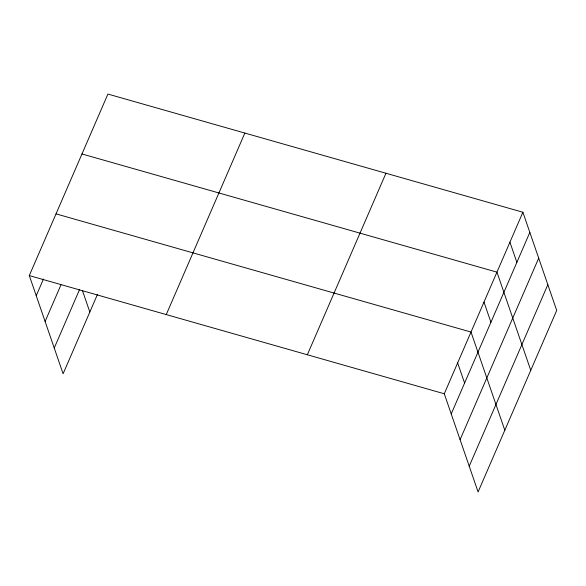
<?xml version="1.0" encoding="UTF-8"?>
<svg xmlns="http://www.w3.org/2000/svg" width="586" height="586" viewBox="0 0 586 586"><rect width="100%" height="100%" fill="white"/><g stroke="black" fill="none" stroke-linecap="round" stroke-linejoin="round"><path stroke-width="0.88" d="M97.401 294.568L63.105 373.758L29.3 275.581L107.912 94.06L522.895 212.242L556.7 310.419L478.088 491.94L444.283 393.77L522.895 212.242M36.237 295.732L43.467 279.053M45.107 321.48L60.995 284.789M54.242 348.011L79.52 289.63M166.248 314.587L244.853 133.059M307.342 354.764L385.954 173.244M451.227 413.921L529.839 232.4M460.091 439.668L538.702 258.148M469.225 466.192L547.837 284.671M81.967 153.964L496.957 272.146L530.762 370.323M56.029 213.868L471.012 332.05L504.817 430.227M29.3 275.581L444.283 393.77M509.923 242.194L516.867 262.352M483.985 302.098L490.922 322.249M457.651 362.91L464.588 383.061M82.443 290.583L89.834 312.038"/></g></svg>
